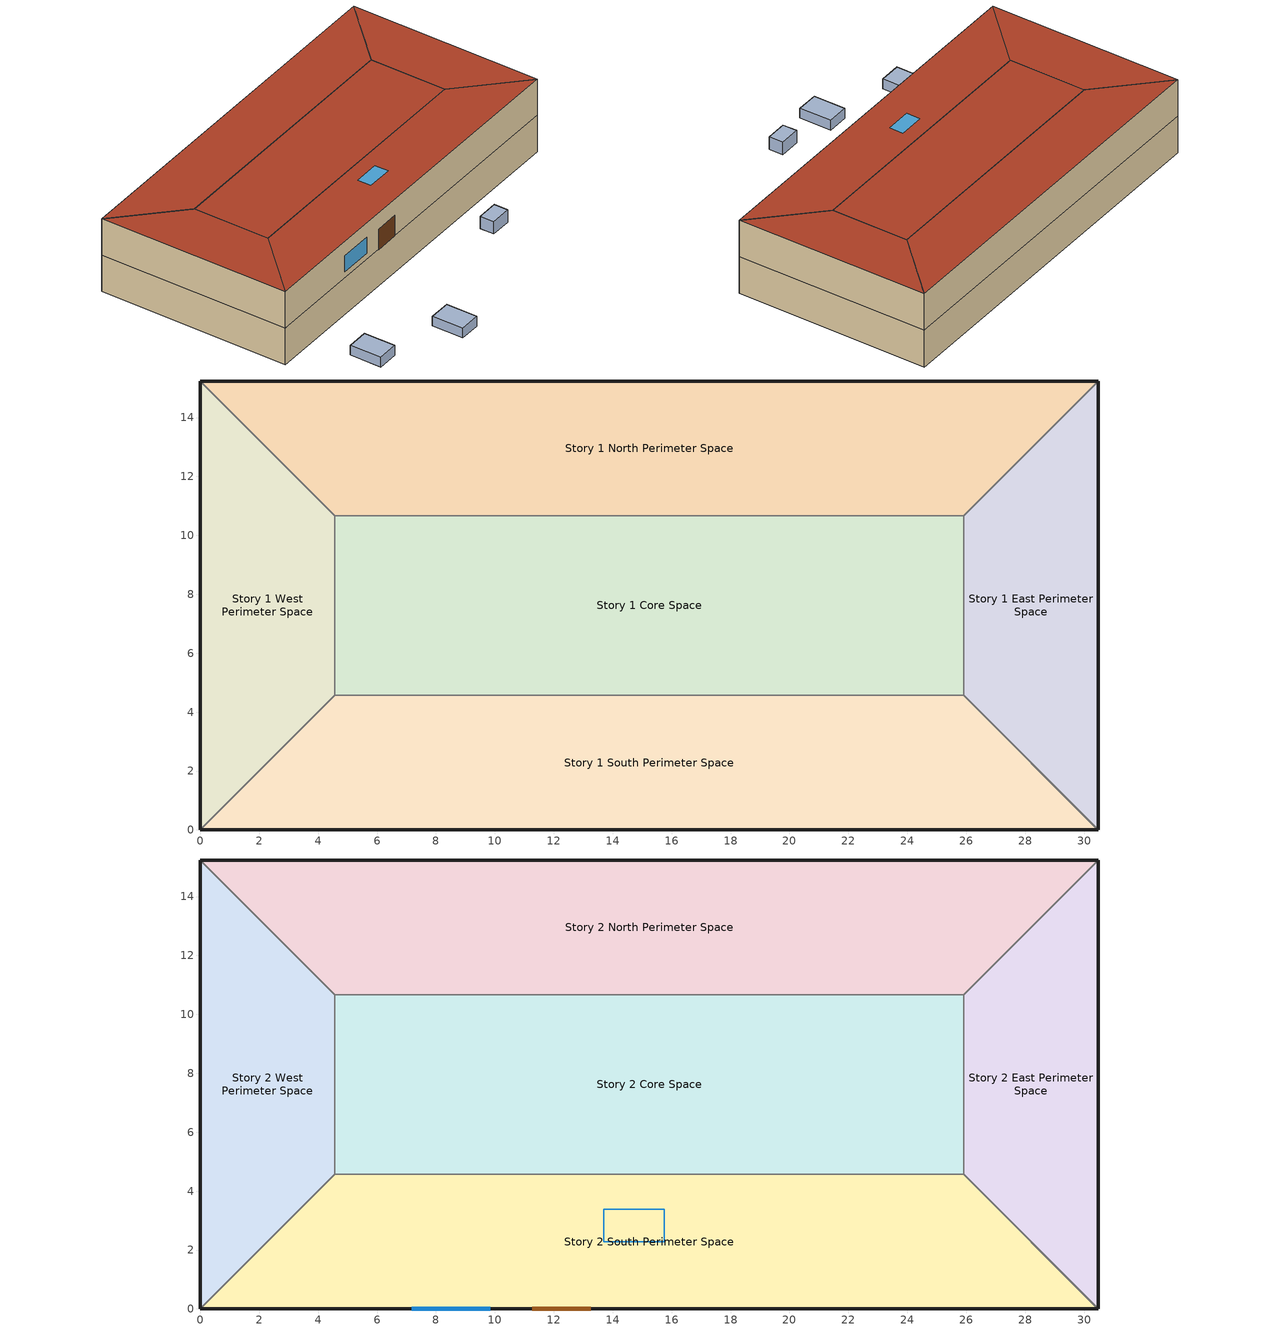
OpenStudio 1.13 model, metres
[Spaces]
Story 1 West Perimeter Space
 wall outside: 0,15.24 0,0 z0:3.05
 wall to Story 1 North Perimeter Space: 4.57,10.67 0,15.24 z0:3.05
 wall to Story 1 Core Space: 4.57,4.57 4.57,10.67 z0:3.05
 wall to Story 1 South Perimeter Space: 0,0 4.57,4.57 z0:3.05
Story 1 North Perimeter Space
 floor ground: 30.48,15.24 25.91,10.67 4.57,10.67 0,15.24 z0
 wall outside: 30.48,15.24 0,15.24 z0:3.05
 wall to Story 1 East Perimeter Space: 25.91,10.67 30.48,15.24 z0:3.05
 wall to Story 1 Core Space: 4.57,10.67 25.91,10.67 z0:3.05
Story 1 East Perimeter Space
 floor ground: 30.48,15.24 30.48,0 25.91,4.57 25.91,10.67 z0
 wall outside: 30.48,0 30.48,15.24 z0:3.05
 wall to Story 1 South Perimeter Space: 25.91,4.57 30.48,0 z0:3.05
 wall to Story 1 Core Space: 25.91,10.67 25.91,4.57 z0:3.05
Story 1 South Perimeter Space
 floor ground: 25.91,4.57 30.48,0 0,0 4.57,4.57 z0
 wall outside: 0,0 30.48,0 z0:3.05
 wall to Story 1 Core Space: 25.91,4.57 4.57,4.57 z0:3.05
Story 1 Core Space
 floor ground: 25.91,10.67 25.91,4.57 4.57,4.57 4.57,10.67 z0
Story 2 West Perimeter Space
 floor to Story 1 West Perimeter Space: 0,15.24 4.57,10.67 4.57,4.57 0,0 z3.05
 wall outside: 0,15.24 0,0 z3.05:6.1
 wall to Story 2 North Perimeter Space: 4.57,10.67 0,15.24 z3.05:6.1
 wall to Story 2 Core Space: 4.57,4.57 4.57,10.67 z3.05:6.1
 wall to Story 2 South Perimeter Space: 0,0 4.57,4.57 z3.05:6.1
 roof outside: 0,0 4.57,4.57 4.57,10.67 0,15.24 z6.1
Story 2 North Perimeter Space
 floor to Story 1 North Perimeter Space: 30.48,15.24 25.91,10.67 4.57,10.67 0,15.24 z3.05
 wall outside: 30.48,15.24 0,15.24 z3.05:6.1
 wall to Story 2 East Perimeter Space: 25.91,10.67 30.48,15.24 z3.05:6.1
 wall to Story 2 Core Space: 4.57,10.67 25.91,10.67 z3.05:6.1
 roof outside: 25.91,10.67 30.48,15.24 0,15.24 4.57,10.67 z6.1
Story 2 East Perimeter Space
 floor to Story 1 East Perimeter Space: 30.48,15.24 30.48,0 25.91,4.57 25.91,10.67 z3.05
 wall outside: 30.48,0 30.48,15.24 z3.05:6.1
 wall to Story 2 South Perimeter Space: 25.91,4.57 30.48,0 z3.05:6.1
 wall to Story 2 Core Space: 25.91,10.67 25.91,4.57 z3.05:6.1
 roof outside: 30.48,0 30.48,15.24 25.91,10.67 25.91,4.57 z6.1
Story 2 South Perimeter Space
 floor to Story 1 South Perimeter Space: 25.91,4.57 30.48,0 0,0 4.57,4.57 z3.05
 wall outside: 0,0 30.48,0 z3.05:6.1
 wall to Story 2 Core Space: 25.91,4.57 4.57,4.57 z3.05:6.1
 window: 7.19,0 9.84,0 z3.58:4.93
 door: 11.27,0 13.26,0 z3.05:4.75
 roof outside: 30.48,0 25.91,4.57 4.57,4.57 0,0 z6.1
 skylight: 15.75,2.29 15.75,3.38 13.69,3.38 13.69,2.29 z6.1
Story 2 Core Space
 floor to Story 1 Core Space: 25.91,10.67 25.91,4.57 4.57,4.57 4.57,10.67 z3.05
 roof outside: 25.91,4.57 25.91,10.67 4.57,10.67 4.57,4.57 z6.1
shading: 11.17,-5.72 9.46,-5.72 / 9.46,-5.72 9.46,-8.24 / 9.46,-8.24 11.17,-8.24 / 11.17,-8.24 11.17,-5.72 / 5.16,-5.55 5.16,-3.02 / 5.16,-3.02 3.46,-3.02 / 3.46,-3.02 3.46,-5.55 / 3.46,-5.55 5.16,-5.55 z0:0.81; 18.92,-5.46 18.92,-4.34 / 18.92,-4.34 17.26,-4.34 / 17.26,-4.34 17.26,-5.46 / 17.26,-5.46 18.92,-5.46 z3.05:4.09; 11.17,-8.24 11.17,-5.72 9.46,-5.72 9.46,-8.24 z0.81; 5.16,-3.02 5.16,-5.55 3.46,-5.55 3.46,-3.02 z0; 5.16,-5.55 5.16,-3.02 3.46,-3.02 3.46,-5.55 z0.81; 18.92,-4.34 18.92,-5.46 17.26,-5.46 17.26,-4.34 z3.05; 18.92,-5.46 18.92,-4.34 17.26,-4.34 17.26,-5.46 z4.09
[ClimateZones]
Climate Zone Institution Name 1=ASHRAE; Climate Zone Document Name 1=ANSI/ASHRAE Standard 169; Climate Zone Document Year 1=2006; Climate Zone Institution Name 2=CEC; Climate Zone Document Name 2=California Climate Zone Descriptions; Climate Zone Document Year 2=1995
[Building]
Building 1: Space Type=189.1-2009 - SmHotel - GuestRoom - CZ1-3; Default Construction Set=189.1-2009 - CZ3 - SmHotel
[Site]
Site 1: Latitude {deg}=41.98; Longitude {deg}=-87.92; Time Zone {hr}=-6; Elevation {m}=201
[SizingPeriod:DesignDay] Barometric Pressure {Pa}=98934; Sky Clearness=0; Rain Indicator=0; Snow Indicator=0; Day of Month=21; Daylight Saving Time Indicator=0; Dry-Bulb Temperature Range Modifier Type=DefaultMultipliers
Name | Maximum Dry-Bulb Temperature {C} | Daily Dry-Bulb Temperature Range {deltaC} | Humidity Indicating Conditions at Maximum Dry-Bulb | Wind Speed {m/s} | Wind Direction {deg} | Month | Day Type | Humidity Indicating Type | Solar Model Indicator | ASHRAE Taub | ASHRAE Taud
Chicago Ohare Intl Ap Ann Hum_n 99.6% Condns DP=>MCDB | -19.2 | 0 | -25.7 | 4.9 | 270 | 1 | WinterDesignDay | Dewpoint | ASHRAEClearSky
Chicago Ohare Intl Ap Ann Clg .4% Condns WB=>MDB | 31.2 | 10.5 | 25.5 | 5.2 | 230 | 7 | SummerDesignDay | Wetbulb | ASHRAETau | 0.455 | 2.05
Chicago Ohare Intl Ap Ann Clg .4% Condns Enth=>MDB | 31.4 | 10.5 | 79200 | 5.2 | 230 | 7 | SummerDesignDay | Enthalpy | ASHRAETau | 0.455 | 2.05
Chicago Ohare Intl Ap Ann Clg .4% Condns DB=>MWB | 33.3 | 10.5 | 23.7 | 5.2 | 230 | 7 | SummerDesignDay | Wetbulb | ASHRAETau | 0.455 | 2.05
Chicago Ohare Intl Ap Ann Htg Wind 99.6% Condns WS=>MCDB | -3.5 | 0 | -3.5 | 12.4 | 270 | 1 | WinterDesignDay | Wetbulb | ASHRAEClearSky
Chicago Ohare Intl Ap Ann Clg .4% Condns DP=>MDB | 28.9 | 10.5 | 23.8 | 5.2 | 230 | 7 | SummerDesignDay | Dewpoint | ASHRAETau | 0.455 | 2.05
Chicago Ohare Intl Ap Ann Htg 99.6% Condns DB | -20 | 0 | -20 | 4.9 | 270 | 1 | WinterDesignDay | Wetbulb | ASHRAEClearSky
[DefaultConstructionSet]
189.1-2009 - CZ3 - SmHotel: Default Exterior Surface Constructions=Default Surface Constructions 1; Default Interior Surface Constructions=Default Surface Constructions 2; Default Ground Contact Surface Constructions=Default Surface Constructions 3; Default Exterior SubSurface Constructions=Default Sub Surface Constructions 1; Default Interior SubSurface Constructions=Default Sub Surface Constructions 2; Interior Partition Construction=Interior Partition
[DefaultSurfaceConstructions]
Name | Floor Construction | Wall Construction | Roof Ceiling Construction
Default Surface Constructions 1 | ExtSlabCarpet 4in ClimateZone 1-8 | ASHRAE 189.1-2009 ExtWall SteelFrame ClimateZone 1-3 | ASHRAE 189.1-2009 ExtRoof IEAD ClimateZone 2-5
Default Surface Constructions 2 | Interior Floor | Interior Wall | Interior Ceiling
Default Surface Constructions 3 | ExtSlabCarpet 4in ClimateZone 1-8 | ExtSlabCarpet 4in ClimateZone 1-8 | ExtSlabCarpet 4in ClimateZone 1-8
[Construction]
ExtSlabCarpet 4in ClimateZone 1-8: MAT-CC05 4 HW CONCRETE, CP02 CARPET PAD
ASHRAE 189.1-2009 ExtWall SteelFrame ClimateZone 1-3: MAT-SHEATH, Wall Insulation [33], 1/2IN Gypsum
ASHRAE 189.1-2009 ExtRoof IEAD ClimateZone 2-5: Roof Membrane, Roof Insulation [21], Metal Decking
Interior Floor: F16 Acoustic tile, F05 Ceiling air space resistance, M11 100mm lightweight concrete
Interior Wall: G01a 19mm gypsum board, F04 Wall air space resistance, G01a 19mm gypsum board
Interior Ceiling: M11 100mm lightweight concrete, F05 Ceiling air space resistance, F16 Acoustic tile
ASHRAE 189.1-2009 ExtWindow ClimateZone 3: Theoretical Glass [202]
Exterior Door: F08 Metal surface, I01 25mm insulation board
Interior Window: Clear 3mm
Interior Door; Interior Partition: G05 25mm wood
Construction 1: 
[Material] Thermal Absorptance=0.9
Name | Roughness | Thickness {m} | Conductivity {W/m-K} | Density {kg/m3} | Specific Heat {J/kg-K} | Solar Absorptance | Visible Absorptance
MAT-CC05 4 HW CONCRETE | Rough | 0.1016 | 1.311 | 2240 | 836.8 | 0.85 | 0.85
Wall Insulation [33] | MediumRough | 0.0781 | 0.045 | 265 | 836.8 | 0.7 | 0.7
1/2IN Gypsum | Smooth | 0.0127 | 0.16 | 784.9 | 830 | 0.4 | 0.4
Roof Membrane | VeryRough | 0.0095 | 0.16 | 1121.29 | 1460 | 0.7 | 0.7
Roof Insulation [21] | MediumRough | 0.2105 | 0.049 | 265 | 836.8 | 0.7 | 0.7
Metal Decking | MediumSmooth | 0.0015 | 45.006 | 7680 | 418.4 | 0.6 | 0.6
F16 Acoustic tile | MediumSmooth | 0.0191 | 0.06 | 368 | 590 | 0.3 | 0.3
M11 100mm lightweight concrete | MediumRough | 0.1016 | 0.53 | 1280 | 840 | 0.5 | 0.5
G01a 19mm gypsum board | MediumSmooth | 0.019 | 0.16 | 800 | 1090 | 0.4 | 0.4
F08 Metal surface | Smooth | 0.0008 | 45.28 | 7824 | 500 | 0.7 | 0.7
I01 25mm insulation board | MediumRough | 0.0254 | 0.03 | 43 | 1210 | 0.6 | 0.6
G05 25mm wood | MediumSmooth | 0.0254 | 0.15 | 608 | 1630 | 0.5 | 0.5
[Material:NoMass] Roughness=Smooth; Thermal Resistance {m2-K/W}=0.1; Thermal Absorptance=0.9
Name | Solar Absorptance | Visible Absorptance
CP02 CARPET PAD | 0.8 | 0.8
MAT-SHEATH | 0.7 | 0.7
[Material:AirGap]
Name | Thermal Resistance {m2-K/W}
F05 Ceiling air space resistance | 0.18
F04 Wall air space resistance | 0.15
[DefaultSubSurfaceConstructions]
Name | Fixed Window Construction | Operable Window Construction | Door Construction | Glass Door Construction | Tubular Daylight Dome Construction | Tubular Daylight Diffuser Construction
Default Sub Surface Constructions 1 | ASHRAE 189.1-2009 ExtWindow ClimateZone 3 | ASHRAE 189.1-2009 ExtWindow ClimateZone 3 | Exterior Door | Construction 1 | Interior Window | Interior Window
Default Sub Surface Constructions 2 | Interior Window | Interior Window | Interior Door
[WindowMaterial:Glazing] Optical Data Type=SpectralAverage; Thickness {m}=0.003; Back Side Solar Reflectance at Normal Incidence=0; Back Side Visible Reflectance at Normal Incidence=0; Infrared Transmittance at Normal Incidence=0; Dirt Correction Factor for Solar and Visible Transmittance=1; Solar Diffusing=No
Name | Solar Transmittance at Normal Incidence | Front Side Solar Reflectance at Normal Incidence | Visible Transmittance at Normal Incidence | Front Side Visible Reflectance at Normal Incidence | Front Side Infrared Hemispherical Emissivity | Back Side Infrared Hemispherical Emissivity | Conductivity {W/m-K}
Theoretical Glass [202] | 0.2325 | 0.7175 | 0.3192 | 0.6308 | 0.9 | 0.9 | 0.0192
Clear 3mm | 0.837 | 0.075 | 0.898 | 0.081 | 0.84 | 0.84 | 0.9
[BuildingStory] Nominal Floor to Floor Height {m}=3.048
Name | Nominal Z Coordinate {m}
Story 1 | 0
Story 2 | 3.048
[Space]
Name | Building Story | Thermal Zone
Story 1 West Perimeter Space | Story 1 | Story 1 West Perimeter Zone
Story 1 North Perimeter Space | Story 1 | Story 1 North Perimeter Zone
Story 1 East Perimeter Space | Story 1 | Story 1 East Perimeter Zone
Story 1 South Perimeter Space | Story 1 | Story 1 South Perimeter Zone
Story 1 Core Space | Story 1 | Story 1 Core Zone
Story 2 West Perimeter Space | Story 2 | Story 2 West Perimeter Zone
Story 2 North Perimeter Space | Story 2 | Story 2 North Perimeter Zone
Story 2 East Perimeter Space | Story 2 | Story 2 East Perimeter Zone
Story 2 South Perimeter Space | Story 2 | Story 2 South Perimeter Zone
Story 2 Core Space | Story 2 | Story 2 Core Zone
[ThermalZone] Use Ideal Air Loads=No
Story 2 South Perimeter Zone; Story 1 South Perimeter Zone; Story 1 West Perimeter Zone; Story 1 North Perimeter Zone; Story 2 Core Zone; Story 2 East Perimeter Zone; Story 1 Core Zone; Story 2 North Perimeter Zone; Story 2 West Perimeter Zone; Story 1 East Perimeter Zone
[Sizing:Zone] Zone Cooling Design Supply Air Temperature Input Method=SupplyAirTemperature; Zone Cooling Design Supply Air Temperature {C}=14; Zone Cooling Design Supply Air Temperature Difference {deltaC}=11.11; Zone Heating Design Supply Air Temperature Input Method=SupplyAirTemperature; Zone Heating Design Supply Air Temperature {C}=40; Zone Heating Design Supply Air Temperature Difference {deltaC}=11.11; Zone Cooling Design Supply Air Humidity Ratio {kg-H2O/kg-air}=0.0085; Zone Heating Design Supply Air Humidity Ratio {kg-H2O/kg-air}=0.008; Cooling Design Air Flow Method=DesignDay; Heating Design Air Flow Method=DesignDay; Account for Dedicated Outdoor Air System=No; Dedicated Outdoor Air System Control Strategy=NeutralSupplyAir; Dedicated Outdoor Air Low Setpoint Temperature for Design {C}=Autosize; Dedicated Outdoor Air High Setpoint Temperature for Design {C}=Autosize
Story 2 South Perimeter Zone; Story 1 South Perimeter Zone; Story 1 West Perimeter Zone; Story 1 North Perimeter Zone; Story 2 Core Zone; Story 2 East Perimeter Zone; Story 1 Core Zone; Story 2 North Perimeter Zone; Story 2 West Perimeter Zone; Story 1 East Perimeter Zone
[DesignSpecification:OutdoorAir]
189.1-2009 - SmHotel - GuestRoom - CZ1-3 Ventilation: Outdoor Air Method=Sum; Outdoor Air Flow per Person {m3/s-person}=0.00707921
[SpaceType]
189.1-2009 - SmHotel - GuestRoom - CZ1-3: Default Schedule Set=189.1-2009 - SmHotel - GuestRoom - CZ1-3 Schedule Set; Design Specification Outdoor Air Object=189.1-2009 - SmHotel - GuestRoom - CZ1-3 Ventilation; Standards Building Type=SmallHotel; Standards Space Type=GuestRoom
[DefaultScheduleSet]
189.1-2009 - SmHotel - GuestRoom - CZ1-3 Schedule Set: Number of People Schedule=SmallHotel GuestRoom Occ; People Activity Level Schedule=SmallHotel Activity; Lighting Schedule=SmallHotel GuestRoom Light; Electric Equipment Schedule=SmallHotel GuestRoom Equip; Infiltration Schedule=SmallHotel Infil Half On
[Lights:Definition]
189.1-2009 - SmHotel - GuestRoom - CZ1-3 Lights Definition: Design Level Calculation Method=Watts/Area; Watts per Space Floor Area {W/m2}=10.6563
[Lights]
189.1-2009 - SmHotel - GuestRoom - CZ1-3 Lights: Lights Definition=189.1-2009 - SmHotel - GuestRoom - CZ1-3 Lights Definition; Space or SpaceType=189.1-2009 - SmHotel - GuestRoom - CZ1-3
[People:Definition]
189.1-2009 - SmHotel - GuestRoom - CZ1-3 People Definition: Number of People Calculation Method=People/Area; People per Space Floor Area {person/m2}=0.0459619; Fraction Radiant=0.3
[People]
189.1-2009 - SmHotel - GuestRoom - CZ1-3 People: People Definition=189.1-2009 - SmHotel - GuestRoom - CZ1-3 People Definition; Space or SpaceType=189.1-2009 - SmHotel - GuestRoom - CZ1-3
[ElectricEquipment:Definition]
189.1-2009 - SmHotel - GuestRoom - CZ1-3 Electric Equipment Definition: Design Level Calculation Method=Watts/Area; Watts per Space Floor Area {W/m2}=7.31946
[ElectricEquipment]
189.1-2009 - SmHotel - GuestRoom - CZ1-3 Electric Equipment: Electric Equipment Definition=189.1-2009 - SmHotel - GuestRoom - CZ1-3 Electric Equipment Definition; Space or SpaceType=189.1-2009 - SmHotel - GuestRoom - CZ1-3
[SpaceInfiltration:DesignFlowRate]
189.1-2009 - Office - ClosedOffice - CZ1-3 Infiltration: Space or SpaceType=189.1-2009 - SmHotel - GuestRoom - CZ1-3; Design Flow Rate Calculation Method=Flow/ExteriorArea; Flow per Exterior Surface Area {m3/s-m2}=0.00030226
[WaterUse:Connections]
Water Use Connection: Water Use Equipment Name 1=WaterFixtureUsed
[WaterUse:Equipment]
WaterFixtureUsed: Water Use Equipment Definition=Water Fixture Definition Used
[WaterUse:Equipment:Definition]
Water Fixture Definition Used: Peak Flow Rate {m3/s}=6.31e-05
[Schedule:Ruleset]
Name | Default Day Schedule | Summer Design Day Schedule | Winter Design Day Schedule
SmallHotel Infil Half On | SmallHotel Infil Half On Default Schedule | SmallHotel Infil Half On Summer Design Day | SmallHotel Infil Half On Winter Design Day
SmallHotel Activity | SmallHotel Activity Default Schedule | SmallHotel Activity Summer Design Day | SmallHotel Activity Winter Design Day
SmallHotel GuestRoom Light | SmallHotel GuestRoom Light Default Schedule | SmallHotel GuestRoom Light Summer Design Day | SmallHotel GuestRoom Light Winter Design Day
SmallHotel GuestRoom Occ | SmallHotel GuestRoom Occ Default Schedule | SmallHotel GuestRoom Occ Summer Design Day | SmallHotel GuestRoom Occ Winter Design Day
SmallHotel GuestRoom Equip | SmallHotel GuestRoom Equip Default Schedule | SmallHotel GuestRoom Equip Summer Design Day | SmallHotel GuestRoom Equip Winter Design Day
[Schedule:Day]
SmallHotel Infil Half On Default Schedule; SmallHotel Infil Half On Summer Design Day; SmallHotel Infil Half On Winter Design Day: 24, 0, 0.5
SmallHotel Activity Default Schedule; SmallHotel Activity Summer Design Day; SmallHotel Activity Winter Design Day: 24, 0, 120
SmallHotel GuestRoom Light Default Schedule: 1, 0, 0.22, 2, 0, 0.17, 5, 0, 0.11, 6, 0, 0.22, 7, 0, 0.44, 8, 0, 0.56, 10, 0, 0.44, 18, 0, 0.28, 19, 0, 0.67, 20, 0, 0.89, 21, 0, 1, 22, 0, 0.89, 23, 0, 0.67, 24, 0, 0.33
SmallHotel GuestRoom Light Summer Design Day; SmallHotel GuestRoom Occ Summer Design Day; SmallHotel GuestRoom Equip Summer Design Day: 24, 0, 1
SmallHotel GuestRoom Light Winter Design Day; SmallHotel GuestRoom Occ Winter Design Day; SmallHotel GuestRoom Equip Winter Design Day: 24, 0, 0
SmallHotel GuestRoom Light Rule 1 Day Schedule: 2, 0, 0.26, 6, 0, 0.11, 8, 0, 0.41, 10, 0, 0.56, 11, 0, 0.41, 18, 0, 0.33, 19, 0, 0.85, 22, 0, 1, 23, 0, 0.85, 24, 0, 0.41
SmallHotel GuestRoom Occ Default Schedule: 6, 0, 0.65, 7, 0, 0.5, 9, 0, 0.28, 15, 0, 0.13, 16, 0, 0.2, 19, 0, 0.35, 21, 0, 0.5, 22, 0, 0.58, 24, 0, 0.65
SmallHotel GuestRoom Occ Rule 1 Day Schedule: 6, 0, 0.65, 7, 0, 0.5, 9, 0, 0.34, 17, 0, 0.2, 18, 0, 0.34, 19, 0, 0.35, 21, 0, 0.65, 24, 0, 0.5
SmallHotel GuestRoom Equip Default Schedule: 6, 0, 0.2, 7, 0, 0.62, 8, 0, 0.9, 10, 0, 0.43, 17, 0, 0.26, 19, 0, 0.51, 20, 0, 0.49, 21, 0, 0.66, 22, 0, 0.7, 23, 0, 0.35, 24, 0, 0.2
SmallHotel GuestRoom Equip Rule 1 Day Schedule: 6, 0, 0.2, 7, 0, 0.3, 8, 0, 0.62, 9, 0, 0.9, 10, 0, 0.62, 17, 0, 0.29, 18, 0, 0.43, 19, 0, 0.51, 20, 0, 0.49, 21, 0, 0.66, 22, 0, 0.7, 23, 0, 0.35, 24, 0, 0.2
[Schedule:Rule] Rule Order=0; Apply Sunday=Yes; Apply Monday=No; Apply Tuesday=No; Apply Wednesday=No; Apply Thursday=No; Apply Friday=No; Apply Saturday=Yes; Date Specification Type=DateRange; Start Month=1; Start Day=1; End Month=12; End Day=31
Name | Schedule Ruleset | Day Schedule
SmallHotel GuestRoom Light Rule 1 | SmallHotel GuestRoom Light | SmallHotel GuestRoom Light Rule 1 Day Schedule
SmallHotel GuestRoom Occ Rule 1 | SmallHotel GuestRoom Occ | SmallHotel GuestRoom Occ Rule 1 Day Schedule
SmallHotel GuestRoom Equip Rule 1 | SmallHotel GuestRoom Equip | SmallHotel GuestRoom Equip Rule 1 Day Schedule
